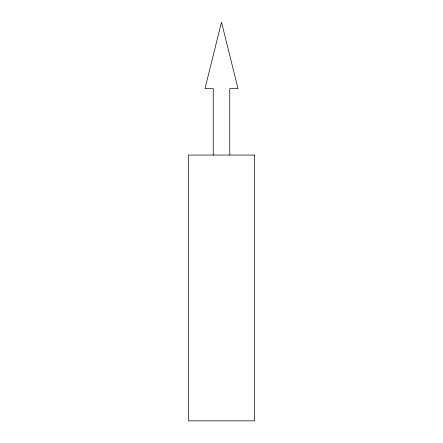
<?xml version="1.0" encoding="UTF-8"?>
<svg xmlns="http://www.w3.org/2000/svg" width="443" height="443" viewBox="0 0 443 443"><rect width="100%" height="100%" fill="white"/><g stroke="black" fill="none" stroke-linecap="round" stroke-linejoin="round"><path stroke-width="0.66" d="M229.756 155.05L229.756 88.6L238.013 88.6L221.5 22.15L204.987 88.6L213.244 88.6L213.244 155.05M254.531 155.05L188.469 155.05L188.469 420.85L254.531 420.85L254.531 155.05"/></g></svg>
